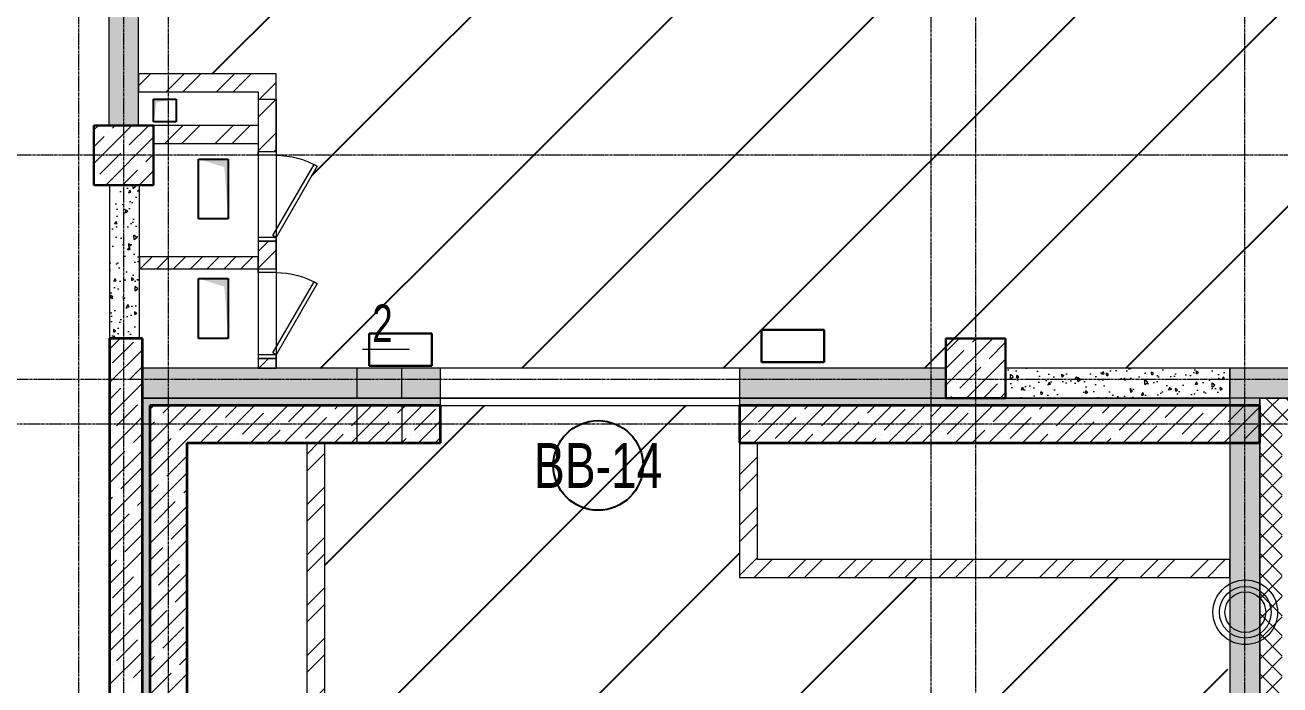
# Model space of a CAD drawing. Header units: millimetres. Extents: x 538266 to 1167394, y 114608 to 637157.
# Drawn here: x 841178 to 849573, y 189069 to 193485 of the extents above; entities that cross this region are included whole.
import ezdxf
from ezdxf.enums import TextEntityAlignment as Align

# ---------------------------------------------------------------- set-up
doc = ezdxf.new("R2010")
doc.units = ezdxf.units.MM
doc.linetypes.add('CENTER2', pattern=[28.575, 19.05, -3.175, 3.175, -3.175])
doc.linetypes.add('HIDDEN2', pattern=[4.7625, 3.175, -1.5875])
doc.layers.get('Defpoints').update_dxf_attribs({"color": 140})
for name, color, linetype, lineweight in [('АР_Витраж марка', 140, 'Continuous', 9), ('АР_Колонны', 70, 'Continuous', 30), ('АР_Отв. марка', 4, 'Continuous', 9), ('АР_Стены ЖБ', 7, 'Continuous', 35), ('АР_Стены кирпич', 32, 'Continuous', 20), ('АР_Стены ПЕНОблок', 52, 'Continuous', 20), ('АР_Стены_дефшов', 4, 'Continuous', 0), ('АР_Утеплитель', 31, 'Continuous', 0), ('АР_Штриховка', 8, 'Continuous', 0), ('Двери кабины', 252, 'Continuous', 0), ('СС_Отверстия', 72, 'Continuous', 9)]:
    doc.layers.add(name, color=color, linetype=linetype, lineweight=lineweight)
doc.layers.add('АР_Делит', color=120, linetype='Continuous', lineweight=0, plot=False)
doc.layers.add('РД_Проем', color=230, linetype='Continuous', lineweight=0, plot=False)
doc.layers.add('МАГНИТЫ', color=7, linetype='Continuous', lineweight=30, true_color=0xd100d1)
doc.layers.add('РД_Оси_100', color=7, linetype='Continuous', lineweight=0, true_color=0x525252)
doc.layers.add('РД_Витраж_вн', color=7, linetype='Continuous', true_color=0x148aff)
doc.layers.add('РД_проем_инж перемыч_подсчет', color=50, linetype='Continuous', plot=False)
doc.layers.add('ФВ-5', color=7, linetype='Continuous')
doc.styles.add('Arial0', font='arial.ttf')
doc.styles.add('Arial_09', font='ARIALN.TTF', dxfattribs={"width": 0.9})
doc.styles.add('style1', font='ARIALN.TTF')
pattern_1 = [(45, (602274.53, 0), (-168.3798, 168.3798), []), (45, (602386.78, 0), (-168.3798, 168.3798), [])]

# ---------------------------------------------------------------- blocks, each defined once
blk = doc.blocks.new('MOK-МаркаПроема инж.')
blk.add_line((-1.328, -1.754), (1.802, -1.754))
at = {"color": 0, "style": 'Arial0', "width": 0.7}
blk.add_attdef('АР-ПРОЕМ:Коробка', text='', height=2.5, dxfattribs=at).set_placement((0, 0), align=Align.MIDDLE)
blk = doc.blocks.new('МаркаВитража1')
at = {"layer": 'Defpoints'}
blk.add_circle((0, 0), 3, dxfattribs=at)
at = {"color": 0, "linetype": 'ByBlock', "lineweight": -2, "style": 'Arial_09', "width": 0.9}
blk.add_attdef('АР-ОКНО:НАИМЕНОВАНИЕ', text='', height=3, dxfattribs=at).set_placement((0, 0), align=Align.MIDDLE)
blk = doc.blocks.new('2_этаж')
at = {"layer": 'АР_Штриховка', "linetype": 'Continuous', "lineweight": 0, "true_color": 0x000000}
h = blk.add_hatch(dxfattribs=at)
h.set_pattern_fill('AR-CONC', color=18, angle=-315, style=0)
h.set_pattern_definition([(95, (602274.53, 0), (140.09465, 117.55338), [19.05, -209.55]), (40, (602274.53, 0), (-160.01845, 110.17673), [15.24, -167.64058]), (145.451445, (602286.2, 9.8), (-19.9238, 227.7301), [16.19001, -178.09024]), (91.1842, (602238.6, 35.92), (221.41024, 161.95341), [28.575, -314.325]), (141.63556, (602257.06, 49.42), (-7.08662, 342.82676), [24.28502, -267.1356]), (36.18415, (602238.6, 35.92), (-7.0866, 342.82676), [22.85997, -251.45973]), (66, (602265.55, 44.9), (179.51998, 34.89515), [19.05, -209.55]), (11, (602265.55, 44.9), (-86.53993, 173.9412), [15.24, -167.64]), (116.451445, (602280.51, 47.81), (92.98005, 208.83634), [16.19001, -178.08994]), (82.5, (602274.53, 0), (-57.60547, 61.973414), [0, -165.608, 0, -170.18, 0, -168.275]), (52.5, (602274.53, 0), (-23.589727, 118.087), [0, -97.028, 0, -161.798, 0, -64.135]), (12.5, (602234.48, -40.05), (99.927863, 91.826196), [0, -63.5, 0, -198.12, 0, -262.89]), (2.5, (602216.52, -58.01), (86.763904, 122.72239), [0, -82.55, 0, -131.572, 0, -186.69])])
h.paths.add_polyline_path([(685573.6, 198413.2), (685373.6, 198413.2), (685373.6, 197213.2), (685573.6, 197213.2)], flags=0)
h.paths.add_polyline_path([(685573.6, 195613.2), (685373.6, 195613.2), (685373.6, 192812.2), (685573.6, 192812.2)], flags=0)
h = blk.add_hatch(dxfattribs=at)
h.set_pattern_fill('ANSI32', color=18, scale=25, style=0)
h.set_pattern_definition(pattern_1)
h.paths.add_polyline_path([(685573.6, 193158.2), (685573.6, 193038.2), (686373.6, 193038.2), (686493.6, 193158.2)], flags=0)
h = blk.add_hatch(dxfattribs=at)
h.set_pattern_fill('ANSI32', color=18, scale=25, angle=-360, style=0)
h.set_pattern_definition([(45, (602274.53, -3e-11), (-168.3798, 168.3798), []), (45, (602386.78, -3e-11), (-168.3798, 168.3798), [])])
h.paths.add_polyline_path([(686493.6, 193158.2), (686373.6, 193038.2), (686373.6, 192813.2), (686403.6, 192733.2), (686493.6, 192693.2)], flags=0)
h.paths.add_polyline_path([(686493.6, 192693.2), (686403.6, 192733.2), (686373.6, 192693.2), (686373.6, 192638.3), (686493.6, 192638.3)], flags=0)
h.paths.add_polyline_path([(686493.6, 192038.3), (686373.6, 192038.3), (686373.6, 191853.3), (686493.6, 191853.3)], flags=0)
h.paths.add_polyline_path([(686493.6, 191253.3), (686373.6, 191253.3), (686373.6, 191188.3), (686493.6, 191188.3)], flags=0)
h = blk.add_hatch(dxfattribs=at)
h.set_pattern_fill('ANSI32', color=18, scale=25, style=0)
h.set_pattern_definition(pattern_1)
h.paths.add_polyline_path([(685673.6, 192813.2), (685673.6, 192693.2), (686373.6, 192693.2), (686403.6, 192733.2), (686373.6, 192813.2)], flags=0)
h = blk.add_hatch(dxfattribs=at)
h.set_pattern_fill('AR-CONC', color=18, angle=-315, style=0)
h.set_pattern_definition([(95, (602274.53, -6e-11), (140.09465, 117.55338), [19.05, -209.55]), (40, (602274.53, -6e-11), (-160.01845, 110.17673), [15.24, -167.64058]), (145.45144, (602286.2, 9.8), (-19.9238, 227.7301), [16.19001, -178.09024]), (91.1842, (602238.6, 35.92), (221.41024, 161.95341), [28.575, -314.325]), (141.63556, (602257.06, 49.42), (-7.08662, 342.82676), [24.28502, -267.1356]), (36.18415, (602238.6, 35.92), (-7.0866, 342.82676), [22.85997, -251.45973]), (66, (602265.55, 44.9), (179.51998, 34.89515), [19.05, -209.55]), (11, (602265.55, 44.9), (-86.53993, 173.9412), [15.24, -167.64]), (116.451445, (602280.51, 47.81), (92.98005, 208.83634), [16.19001, -178.08994]), (82.5, (602274.53, -6e-11), (-57.60547, 61.973414), [0, -165.608, 0, -170.18, 0, -168.275]), (52.5, (602274.53, -6e-11), (-23.589727, 118.087), [0, -97.028, 0, -161.798, 0, -64.135]), (12.5, (602234.48, -40.05), (99.927863, 91.826196), [0, -63.5, 0, -198.12, 0, -262.89]), (2.5, (602216.52, -58.01), (86.763904, 122.72239), [0, -82.55, 0, -131.572, 0, -186.69])])
h.paths.add_polyline_path([(685578.6, 192414.2), (685378.6, 192414.2), (685378.6, 191388.3), (685578.6, 191388.3)], flags=0)
at = {"layer": 'АР_Штриховка', "linetype": 'Continuous', "lineweight": 0, "ltscale": 0.5, "true_color": 0x000000}
h = blk.add_hatch(dxfattribs=at)
h.set_pattern_fill('ANSI31', color=18, scale=25, style=0)
h.set_pattern_definition([(45, (602274.53, 0), (-56.1266, 56.1266), [])])
h.paths.add_polyline_path([(686373.6, 191853.3), (686373.6, 191933.3), (685578.6, 191933.3), (685578.6, 191853.3)], flags=0)
at = {"layer": 'АР_Штриховка', "linetype": 'Continuous', "lineweight": 0, "true_color": 0x000000}
h = blk.add_hatch(dxfattribs=at)
h.set_pattern_fill('AR-CONC', color=18, angle=45, style=0)
h.set_pattern_definition([(95, (602274.53, -6e-11), (140.09465, 117.55338), [19.05, -209.55]), (40, (602274.53, -6e-11), (-160.01845, 110.17673), [15.24, -167.64058]), (145.45144, (602286.2, 9.8), (-19.9238, 227.7301), [16.19001, -178.09024]), (91.1842, (602238.6, 35.92), (221.41024, 161.95341), [28.575, -314.325]), (141.63556, (602257.06, 49.42), (-7.08662, 342.82676), [24.28502, -267.1356]), (36.18415, (602238.6, 35.92), (-7.0866, 342.82676), [22.85997, -251.45973]), (66, (602265.55, 44.9), (179.51998, 34.89515), [19.05, -209.55]), (11, (602265.55, 44.9), (-86.53993, 173.9412), [15.24, -167.64]), (116.451445, (602280.51, 47.81), (92.98005, 208.83634), [16.19001, -178.08994]), (82.5, (602274.53, -6e-11), (-57.60547, 61.973414), [0, -165.608, 0, -170.18, 0, -168.275]), (52.5, (602274.53, -6e-11), (-23.589727, 118.087), [0, -97.028, 0, -161.798, 0, -64.135]), (12.5, (602234.48, -40.05), (99.927863, 91.826196), [0, -63.5, 0, -198.12, 0, -262.89]), (2.5, (602216.52, -58.01), (86.763904, 122.72239), [0, -82.55, 0, -131.572, 0, -186.69])])
h.paths.add_polyline_path([(690973.6, 190988.3), (690973.6, 191188.3), (689593.6, 191188.3), (689593.6, 190988.3)], flags=0)
h.paths.add_polyline_path([(687593.6, 190988.3), (687593.6, 191188.3), (685598.6, 191188.3), (685598.6, 190988.3)], flags=0)
h = blk.add_hatch(dxfattribs=at)
h.set_pattern_fill('AR-CONC', color=18, angle=45, style=0)
h.set_pattern_definition([(95, (602274.53, -6e-11), (140.09465, 117.55338), [19.05, -209.55]), (40, (602274.53, -6e-11), (-160.01845, 110.17673), [15.24, -167.64058]), (145.45144, (602286.2, 9.8), (-19.9238, 227.7301), [16.19001, -178.09024]), (91.1842, (602238.6, 35.92), (221.41024, 161.95341), [28.575, -314.325]), (141.63556, (602257.06, 49.42), (-7.08662, 342.82676), [24.28502, -267.1356]), (36.18415, (602238.6, 35.92), (-7.0866, 342.82676), [22.85997, -251.45973]), (66, (602265.55, 44.9), (179.51998, 34.89515), [19.05, -209.55]), (11, (602265.55, 44.9), (-86.53993, 173.9412), [15.24, -167.64]), (116.451445, (602280.51, 47.81), (92.98005, 208.83634), [16.19001, -178.08994]), (82.5, (602274.53, -6e-11), (-57.60547, 61.973414), [0, -165.608, 0, -170.18, 0, -168.275]), (52.5, (602274.53, -6e-11), (-23.589727, 118.087), [0, -97.028, 0, -161.798, 0, -64.135]), (12.5, (602234.48, -40.05), (99.927863, 91.826196), [0, -63.5, 0, -198.12, 0, -262.89]), (2.5, (602216.52, -58.01), (86.763904, 122.72239), [0, -82.55, 0, -131.572, 0, -186.69])])
h.paths.add_polyline_path([(692873.6, 190988.3), (692873.6, 191188.3), (691373.6, 191188.3), (691373.6, 190988.3)], flags=0)
h = blk.add_hatch(dxfattribs=at)
h.set_pattern_fill('AR-CONC', color=18, style=0)
h.set_pattern_definition([(50, (602274.53, 0), (182.18467, -15.93909), [19.05, -209.55]), (355, (602274.53, 0), (-35.24342, 191.05685), [15.24, -167.64058]), (100.451445, (602289.71, -1.33), (146.94125, 175.11775), [16.19001, -178.09024]), (46.1842, (602274.53, 50.8), (271.07904, -42.04233), [28.575, -314.325]), (96.63556, (602297.12, 47.3), (237.40413, 247.42612), [24.28502, -267.1356]), (351.18415, (602274.53, 50.8), (237.40413, 247.42612), [22.85997, -251.45973]), (21, (602299.93, 38.1), (151.61439, -102.2652), [19.05, -209.55]), (326, (602299.93, 38.1), (61.80203, 184.18797), [15.24, -167.64]), (71.451445, (602312.56, 29.58), (213.41642, 81.92277), [16.19001, -178.08994]), (37.5, (602274.53, 0), (3.088603, 84.555039), [0, -165.608, 0, -170.18, 0, -168.275]), (7.5, (602274.53, 0), (66.819663, 100.180575), [0, -97.028, 0, -161.798, 0, -64.135]), (327.5, (602217.89, 0), (135.590595, -5.728744), [0, -63.5, 0, -198.12, 0, -262.89]), (317.5, (602192.49, 0), (148.12918, 25.42649), [0, -82.55, 0, -131.572, 0, -186.69])])
h.paths.add_polyline_path([(718373.6, 190988.3), (718573.6, 191188.3), (692873.6, 191188.3), (693073.6, 190988.3)], flags=0)
h = blk.add_hatch(dxfattribs=at)
h.set_pattern_fill('AR-CONC', color=18, angle=-360, style=0)
h.set_pattern_definition([(50, (602274.53, 6e-11), (182.18467, -15.93909), [19.05, -209.55]), (355, (602274.53, 6e-11), (-35.24342, 191.05685), [15.24, -167.64058]), (100.45144, (602289.71, -1.33), (146.94125, 175.11775), [16.19001, -178.09024]), (46.1842, (602274.53, 50.8), (271.07904, -42.04233), [28.575, -314.325]), (96.63556, (602297.12, 47.3), (237.40413, 247.42612), [24.28502, -267.1356]), (351.18415, (602274.53, 50.8), (237.40413, 247.42612), [22.85997, -251.45973]), (21, (602299.93, 38.1), (151.61439, -102.2652), [19.05, -209.55]), (326, (602299.93, 38.1), (61.80203, 184.18797), [15.24, -167.64]), (71.451445, (602312.56, 29.58), (213.41642, 81.92277), [16.19001, -178.08994]), (37.5, (602274.53, 6e-11), (3.088603, 84.555039), [0, -165.608, 0, -170.18, 0, -168.275]), (7.5, (602274.53, 6e-11), (66.819663, 100.180575), [0, -97.028, 0, -161.798, 0, -64.135]), (327.5, (602217.89, 6e-11), (135.590595, -5.728744), [0, -63.5, 0, -198.12, 0, -262.89]), (317.5, (602192.49, 6e-11), (148.12918, 25.42649), [0, -82.55, 0, -131.572, 0, -186.69])])
h.paths.add_polyline_path([(693073.6, 190988.3), (692873.6, 191188.3), (692873.6, 156113.2), (693073.6, 156113.2)], flags=0)
h = blk.add_hatch(dxfattribs=at)
h.set_pattern_fill('HONEY', color=18, scale=10, style=0)
h.set_pattern_definition([(2e-15, (602274.53, -6e-11), (47.625, 27.4963065), [31.75, -63.5]), (120, (602274.53, -6e-11), (-47.625, 27.4963066), [31.75, -63.5]), (60, (602274.53, -6e-11), (1e-07, 54.992613), [-63.5, 31.75])])
h.paths.add_polyline_path([(685598.6, 186488.2), (685648.6, 186438.2), (685648.6, 190938.2), (685598.6, 190988.2)], flags=0)
h = blk.add_hatch(dxfattribs=at)
h.set_pattern_fill('HONEY', color=18, scale=10, angle=-360, style=0)
h.set_pattern_definition([(5e-12, (602274.53, -4e-09), (47.625, 27.4963065), [31.75, -63.5]), (120, (602274.53, -4e-09), (-47.625, 27.4963066), [31.75, -63.5]), (60, (602274.53, -4e-09), (1e-07, 54.992613), [-63.5, 31.75])])
h.paths.add_polyline_path([(685598.6, 190988.2), (685648.6, 190938.2), (687593.6, 190938.2), (687593.6, 190988.2)], flags=0)
h.paths.add_polyline_path([(689593.6, 190988.2), (689593.6, 190938.2), (693073.6, 190938.2), (693073.6, 190988.2)], flags=0)
h = blk.add_hatch(dxfattribs=at)
h.set_pattern_fill('ANSI37', color=18, scale=30, style=0)
h.set_pattern_definition([(45, (602274.53, 0), (-67.35192, 67.35192), []), (135, (602274.53, 0), (-67.35192, -67.35192), [])])
h.paths.add_polyline_path([(718223.6, 190838.3), (718373.6, 190988.3), (693073.6, 190988.3), (693223.6, 190838.3)], flags=0)
h = blk.add_hatch(dxfattribs=at)
h.set_pattern_fill('ANSI37', color=18, scale=30, angle=-360, style=0)
h.set_pattern_definition([(45, (602274.53, 6e-11), (-67.35192, 67.35192), []), (135, (602274.53, 6e-11), (-67.35192, -67.35192), [])])
h.paths.add_polyline_path([(693223.6, 190838.3), (693073.6, 190988.3), (693073.6, 156113.2), (693223.6, 156113.2)], flags=0)
h = blk.add_hatch(dxfattribs=at)
h.set_pattern_fill('ANSI32', color=18, scale=25, angle=-360, style=0)
h.set_pattern_definition([(45, (602274.53, 3e-11), (-168.3798, 168.3798), []), (45, (602386.78, 3e-11), (-168.3798, 168.3798), [])])
h.paths.add_polyline_path([(686818.6, 190688.2), (686698.6, 190688.2), (686698.6, 187979), (686728.6, 187899), (686818.6, 187859)], flags=0)
h.paths.add_polyline_path([(686818.6, 187859), (686728.6, 187899), (686698.6, 187859), (686698.6, 187858.2), (686818.6, 187858.2)], flags=0)
h.paths.add_polyline_path([(686818.6, 186538.2), (686698.6, 186538.2), (686698.6, 186308.2), (686818.6, 186188.2)], flags=0)
h = blk.add_hatch(dxfattribs=at)
h.set_pattern_fill('ANSI32', color=18, scale=25, style=0)
h.set_pattern_definition(pattern_1)
h.paths.add_polyline_path([(689593.6, 189788.2), (689713.6, 189908.2), (689713.6, 190688.2), (689593.6, 190688.2)], flags=0)
h = blk.add_hatch(dxfattribs=at)
h.set_pattern_fill('ANSI32', color=18, scale=25, angle=360, style=0)
h.set_pattern_definition([(45, (602274.53, 0), (-168.3798, 168.3798), []), (45, (602386.78, 0), (-168.3798, 168.3798), [])])
h.paths.add_polyline_path([(692873.6, 189788.2), (692873.6, 189908.2), (689713.6, 189908.2), (689593.6, 189788.2)], flags=0)
at = {"layer": 'СС_Отверстия', "linetype": 'Continuous', "lineweight": 5, "true_color": 0x000000}
for points in [[(687335.4, 190988.3), (687335.4, 191188.3), (687185.4, 191088.3)], [(687035.4, 190988.3), (687335.4, 190988.3), (687185.4, 191088.3)]]:
    blk.add_hatch(color=18, dxfattribs=at).paths.add_polyline_path(points, flags=0)
at = {"color": 18, "linetype": 'Continuous', "true_color": 0x000000}
for p, q in [((685673.6, 192838.2), (685673.6, 192988.2)), ((685673.6, 192988.2), (685823.6, 192988.2)), ((685673.6, 192838.2), (685673.6, 192988.2)), ((685673.6, 192988.2), (685823.6, 192988.2)), ((685823.6, 192988.2), (685823.6, 192838.2)), ((685823.6, 192988.2), (685823.6, 192838.2)), ((685823.6, 192838.2), (685673.6, 192838.2)), ((685823.6, 192838.2), (685673.6, 192838.2)), ((685973.6, 192588.3), (686173.6, 192588.3)), ((685973.6, 192188.3), (685973.6, 192588.3)), ((685973.6, 192588.3), (686173.6, 192588.3)), ((685973.6, 192188.3), (685973.6, 192588.3)), ((686173.6, 192588.3), (686173.6, 192188.3)), ((686173.6, 192588.3), (686173.6, 192188.3)), ((686173.6, 192188.3), (685973.6, 192188.3)), ((686173.6, 192188.3), (685973.6, 192188.3)), ((685973.6, 191788.3), (686173.6, 191788.3)), ((685973.6, 191388.3), (685973.6, 191788.3)), ((685973.6, 191788.3), (686173.6, 191788.3)), ((685973.6, 191388.3), (685973.6, 191788.3)), ((686173.6, 191788.3), (686173.6, 191388.3)), ((686173.6, 191788.3), (686173.6, 191388.3)), ((686173.6, 191388.3), (685973.6, 191388.3)), ((686173.6, 191388.3), (685973.6, 191388.3))]:
    blk.add_line(p, q, dxfattribs=at)
for points in [[(685673.6, 192838.2), (685673.6, 192988.2), (685693.8, 192967.8), (685823.6, 192988.2)], [(685673.6, 192838.2), (685673.6, 192988.2), (685693.8, 192967.8), (685823.6, 192988.2)], [(685973.6, 192588.3), (686173.6, 192588.3), (686146.3, 192534.4), (686173.6, 192188.3)], [(685973.6, 192588.3), (686173.6, 192588.3), (686146.3, 192534.4), (686173.6, 192188.3)], [(685973.6, 191788.3), (686173.6, 191788.3), (686146.3, 191734.4), (686173.6, 191388.3)], [(685973.6, 191788.3), (686173.6, 191788.3), (686146.3, 191734.4), (686173.6, 191388.3)]]:
    blk.add_solid(points, dxfattribs=at)
at = {"layer": 'АР_Делит', "color": 18, "true_color": 0x000000}
for radius in [216.3, 173, 136.2]:
    blk.add_circle((692977, 189555.2), radius, dxfattribs=at)
at = {"layer": 'АР_Колонны', "color": 18, "linetype": 'HIDDEN2', "lineweight": 25, "true_color": 0x000000}
for p, q in [((685273.6, 192813.2), (685673.6, 192813.2)), ((685273.6, 192413.2), (685273.6, 192813.2)), ((685673.6, 192813.2), (685673.6, 192413.2)), ((685673.6, 192413.2), (685273.6, 192413.2)), ((690973.6, 191388.3), (691373.6, 191388.3)), ((690973.6, 190988.3), (690973.6, 191388.3)), ((691373.6, 191388.3), (691373.6, 190988.3)), ((691373.6, 190988.3), (690973.6, 190988.3))]:
    blk.add_line(p, q, dxfattribs=at)
at = {"layer": 'АР_Колонны', "color": 18, "linetype": 'Continuous', "lineweight": 15, "true_color": 0x000000}
for p, q in [((685673.6, 192813.2), (685273.6, 192813.2)), ((685273.6, 192813.2), (685273.6, 192413.2)), ((685673.6, 192813.2), (685273.6, 192813.2)), ((685273.6, 192813.2), (685273.6, 192413.2)), ((685673.6, 192413.2), (685673.6, 192813.2)), ((685673.6, 192413.2), (685673.6, 192813.2)), ((685273.6, 192413.2), (685673.6, 192413.2)), ((685273.6, 192413.2), (685673.6, 192413.2)), ((691373.6, 191388.3), (690973.6, 191388.3)), ((690973.6, 191388.3), (690973.6, 190988.3)), ((691373.6, 191388.3), (690973.6, 191388.3)), ((690973.6, 191388.3), (690973.6, 190988.3)), ((691373.6, 190988.3), (691373.6, 191388.3)), ((691373.6, 190988.3), (691373.6, 191388.3)), ((690973.6, 190988.3), (691373.6, 190988.3)), ((690973.6, 190988.3), (691373.6, 190988.3))]:
    blk.add_line(p, q, dxfattribs=at)
at = {"layer": 'АР_Стены ЖБ', "color": 18, "linetype": 'Continuous', "lineweight": 30, "true_color": 0x000000}
for p, q in [((685673.6, 192813.2), (685273.6, 192813.2)), ((685273.6, 192813.2), (685273.6, 192413.2)), ((685673.6, 192413.2), (685673.6, 192813.2)), ((685273.6, 192413.2), (685673.6, 192413.2)), ((691373.6, 191388.3), (690973.6, 191388.3)), ((690973.6, 191388.3), (690973.6, 190988.3)), ((691373.6, 190988.3), (691373.6, 191388.3)), ((690973.6, 190988.3), (691373.6, 190988.3))]:
    blk.add_line(p, q, dxfattribs=at)
at = {"layer": 'АР_Стены ЖБ', "color": 18, "linetype": 'Continuous', "lineweight": 35, "true_color": 0x000000}
for p, q in [((685598.6, 191388.3), (685378.6, 191388.3)), ((685378.6, 191388.3), (685378.6, 186708.2)), ((685598.6, 186488.2), (685598.6, 191388.3)), ((687593.6, 190938.2), (685648.6, 190938.2)), ((685648.6, 190938.2), (685648.6, 186438.2)), ((687593.6, 190688.2), (687593.6, 190938.2)), ((693073.6, 190938.2), (689593.6, 190938.2)), ((689593.6, 190938.2), (689593.6, 190688.2)), ((693073.6, 190688.2), (693073.6, 190938.2)), ((685898.6, 190688.2), (687593.6, 190688.2)), ((685898.6, 186188.2), (685898.6, 190688.2)), ((689593.6, 190688.2), (693073.6, 190688.2))]:
    blk.add_line(p, q, dxfattribs=at)
at = {"layer": 'АР_Стены ЖБ', "color": 18, "linetype": 'Continuous', "lineweight": 15, "true_color": 0x000000}
for p, q in [((687035.4, 190688.2), (687035.4, 190938.2)), ((687335.4, 190938.2), (687335.4, 190688.2))]:
    blk.add_line(p, q, dxfattribs=at)
at = {"layer": 'АР_Стены кирпич', "color": 18, "linetype": 'Continuous', "lineweight": 20, "true_color": 0x000000}
for p, q in [((685573.6, 193158.2), (685573.6, 193038.2)), ((686493.6, 193158.2), (685573.6, 193158.2)), ((686493.6, 192693.2), (686493.6, 193158.2)), ((685573.6, 193038.2), (686373.6, 193038.2)), ((686373.6, 193038.2), (686373.6, 192813.2)), ((685673.6, 192813.2), (685673.6, 192693.2)), ((686373.6, 192813.2), (685673.6, 192813.2)), ((685673.6, 192693.2), (686373.6, 192693.2)), ((686373.6, 192693.2), (686373.6, 192638.3)), ((686493.6, 192638.3), (686493.6, 192693.2)), ((686373.6, 192638.3), (686493.6, 192638.3)), ((686493.6, 192038.3), (686373.6, 192038.3)), ((686373.6, 192038.3), (686373.6, 191853.3)), ((686493.6, 191853.3), (686493.6, 192038.3)), ((686373.6, 191853.3), (686493.6, 191853.3)), ((686493.6, 191253.3), (686373.6, 191253.3)), ((686373.6, 191253.3), (686373.6, 191188.3)), ((686493.6, 191188.3), (686493.6, 191253.3)), ((686373.6, 191188.3), (686493.6, 191188.3)), ((686818.6, 190688.2), (686698.6, 190688.2)), ((686698.6, 190688.2), (686698.6, 187979)), ((686818.6, 187859), (686818.6, 190688.2)), ((689713.6, 190688.2), (689593.6, 190688.2)), ((689593.6, 190688.2), (689593.6, 189788.2)), ((689713.6, 189908.2), (689713.6, 190688.2)), ((692873.6, 189908.2), (689713.6, 189908.2)), ((692873.6, 189788.2), (692873.6, 189908.2)), ((689593.6, 189788.2), (692873.6, 189788.2))]:
    blk.add_line(p, q, dxfattribs=at)
at = {"layer": 'АР_Стены кирпич', "color": 18, "linetype": 'Continuous', "lineweight": 0, "true_color": 0x000000}
blk.add_line((686373.6, 192988.3), (686493.6, 192988.3), dxfattribs=at)
at = {"layer": 'АР_Стены ПЕНОблок', "color": 18, "linetype": 'Continuous', "lineweight": 20, "true_color": 0x000000}
for p, q in [((685373.6, 195613.2), (685373.6, 192812.2)), ((685573.6, 192812.2), (685573.6, 195613.2)), ((685373.6, 192812.2), (685573.6, 192812.2)), ((685578.6, 192414.2), (685378.6, 192414.2)), ((685378.6, 192414.2), (685378.6, 191388.3)), ((685578.6, 191388.3), (685578.6, 192414.2)), ((686373.6, 191933.3), (685578.6, 191933.3)), ((685578.6, 191933.3), (685578.6, 191853.3)), ((686373.6, 191853.3), (686373.6, 191933.3)), ((685578.6, 191853.3), (686373.6, 191853.3)), ((685378.6, 191388.3), (685578.6, 191388.3)), ((687593.6, 191188.3), (685598.6, 191188.3)), ((685598.6, 191188.3), (685598.6, 190988.3)), ((687593.6, 190988.3), (687593.6, 191188.3)), ((690973.6, 191188.3), (689593.6, 191188.3)), ((689593.6, 191188.3), (689593.6, 190988.3)), ((690973.6, 190988.3), (690973.6, 191188.3)), ((692873.6, 191188.3), (691373.6, 191188.3)), ((691373.6, 191188.3), (691373.6, 190988.3)), ((718573.6, 191188.3), (692873.6, 191188.3)), ((692873.6, 191188.3), (692873.6, 156113.2)), ((692873.6, 190988.3), (692873.6, 191188.3)), ((685598.6, 190988.3), (687593.6, 190988.3)), ((689593.6, 190988.3), (690973.6, 190988.3)), ((691373.6, 190988.3), (692873.6, 190988.3)), ((693073.6, 190988.3), (718373.6, 190988.3)), ((693073.6, 156113.2), (693073.6, 190988.3))]:
    blk.add_line(p, q, dxfattribs=at)
at = {"layer": 'АР_Стены_дефшов', "color": 18, "linetype": 'Continuous', "lineweight": 0, "true_color": 0x000000}
for p, q in [((685598.6, 190988.2), (685598.6, 186488.2)), ((687593.6, 190988.2), (685598.6, 190988.2)), ((687593.6, 190938.2), (687593.6, 190988.2)), ((689593.6, 190988.2), (689593.6, 190938.2)), ((693073.6, 190988.2), (689593.6, 190988.2)), ((693073.6, 190938.2), (693073.6, 190988.2)), ((685648.6, 186438.2), (685648.6, 190938.2)), ((685648.6, 190938.2), (687593.6, 190938.2)), ((689593.6, 190938.2), (693073.6, 190938.2))]:
    blk.add_line(p, q, dxfattribs=at)
at = {"layer": 'АР_Стены_дефшов', "color": 18, "linetype": 'Continuous', "lineweight": 15, "true_color": 0x000000}
for p, q in [((687593.6, 190988.2), (689593.6, 190988.2)), ((687593.6, 190938.2), (689593.6, 190938.2))]:
    blk.add_line(p, q, dxfattribs=at)
at = {"layer": 'АР_Утеплитель', "color": 18, "linetype": 'Continuous', "lineweight": 0, "true_color": 0x000000}
for p, q in [((718373.6, 190988.3), (693073.6, 190988.3)), ((693073.6, 190988.3), (693073.6, 156113.2))]:
    blk.add_line(p, q, dxfattribs=at)
at = {"layer": 'АР_Штриховка', "color": 18, "linetype": 'Continuous', "lineweight": 5, "true_color": 0x000000}
for p, q in [((685273.6, 192782.7), (685304.1, 192813.2)), ((685273.6, 192558.2), (685528.7, 192813.2)), ((685273.6, 192670.4), (685341.9, 192738.7)), ((685370, 192766.8), (685370, 192766.8)), ((685398, 192794.9), (685416.4, 192813.2)), ((685510.3, 192682.6), (685640.9, 192813.2)), ((685353.2, 192413.2), (685673.6, 192733.7)), ((685482.2, 192654.6), (685482.2, 192654.6)), ((685313.8, 192486.2), (685454.2, 192626.5)), ((685622.5, 192570.4), (685673.6, 192621.4)), ((685465.4, 192413.2), (685566.4, 192514.2)), ((685577.7, 192413.2), (685673.6, 192509.2)), ((685594.5, 192542.3), (685594.5, 192542.3)), ((685285.8, 192458.1), (685285.8, 192458.1)), ((685378.6, 191316.2), (685450.7, 191388.3)), ((685378.6, 191091.7), (685598.6, 191311.7)), ((685398, 191223.3), (685538.3, 191363.6)), ((690973.6, 191298.5), (691063.4, 191388.3)), ((690973.6, 191074), (691287.9, 191388.3)), ((691122.9, 191335.6), (691122.9, 191335.6)), ((691151, 191363.6), (691175.6, 191388.3)), ((691263.3, 191251.4), (691373.6, 191361.7)), ((690973.6, 191186.2), (691094.9, 191307.5)), ((691112.4, 190988.3), (691373.6, 191249.5)), ((685510.3, 191111.1), (685598.6, 191199.4)), ((691066.8, 191054.9), (691207.1, 191195.3)), ((691235.2, 191223.3), (691235.2, 191223.3)), ((685378.6, 190867.2), (685598.6, 191087.2)), ((685482.2, 191083), (685482.2, 191083)), ((691224.6, 190988.3), (691319.4, 191083)), ((691347.4, 191111.1), (691347.4, 191111.1)), ((685378.6, 190979.4), (685454.2, 191054.9)), ((691000.1, 190988.3), (691010.7, 190998.8)), ((691038.7, 191026.9), (691038.7, 191026.9)), ((691336.9, 190988.3), (691373.6, 191024.9)), ((685426.1, 190802.4), (685566.4, 190942.7)), ((685594.5, 190970.8), (685594.5, 190970.8)), ((685648.6, 190912.6), (685661.4, 190925.4)), ((685661.4, 190925.4), (685674.2, 190938.2)), ((685734.8, 190886.6), (685786.5, 190938.2)), ((685773.6, 190813.2), (685898.7, 190938.2)), ((685847, 190774.3), (685987.4, 190914.6)), ((685885.9, 190700.9), (686123.2, 190938.2)), ((686097.7, 190688.2), (686347.7, 190938.2)), ((686155.7, 190858.5), (686235.5, 190938.2)), ((686322.2, 190688.2), (686572.2, 190938.2)), ((686436.4, 190914.6), (686436.4, 190914.6)), ((686546.7, 190688.2), (686796.7, 190938.2)), ((686576.7, 190830.4), (686684.5, 190938.2)), ((686771.3, 190688.2), (687021.3, 190938.2)), ((686885.4, 190914.6), (686909, 190938.2)), ((686995.8, 190688.2), (687245.8, 190938.2)), ((686997.6, 190802.4), (687133.5, 190938.2)), ((687220.3, 190688.2), (687470.3, 190938.2)), ((687306.3, 190886.6), (687358, 190938.2)), ((687418.6, 190774.3), (687558.9, 190914.6)), ((689593.6, 190816.5), (689715.3, 190938.2)), ((689689.8, 190688.2), (689939.8, 190938.2)), ((689719.8, 190830.4), (689827.6, 190938.2)), ((689914.3, 190688.2), (690164.3, 190938.2)), ((690028.5, 190914.6), (690052.1, 190938.2)), ((690138.8, 190688.2), (690388.8, 190938.2)), ((690140.7, 190802.4), (690276.6, 190938.2)), ((690363.4, 190688.2), (690613.4, 190938.2)), ((690449.4, 190886.6), (690501.1, 190938.2)), ((690561.7, 190774.3), (690702, 190914.6)), ((690587.9, 190688.2), (690837.9, 190938.2)), ((690812.4, 190688.2), (691062.4, 190938.2)), ((690870.4, 190858.5), (690950.1, 190938.2)), ((691036.9, 190688.2), (691286.9, 190938.2)), ((691151, 190914.6), (691151, 190914.6)), ((691261.4, 190688.2), (691511.4, 190938.2)), ((691291.3, 190830.4), (691399.1, 190938.2)), ((691485.9, 190688.2), (691735.9, 190938.2)), ((691600, 190914.6), (691623.6, 190938.2)), ((691710.4, 190688.2), (691960.4, 190938.2)), ((691712.3, 190802.4), (691848.1, 190938.2)), ((691934.9, 190688.2), (692184.9, 190938.2)), ((692021, 190886.6), (692072.6, 190938.2)), ((692133.2, 190774.3), (692273.5, 190914.6)), ((692159.4, 190688.2), (692409.4, 190938.2)), ((692383.9, 190688.2), (692633.9, 190938.2)), ((692441.9, 190858.5), (692521.7, 190938.2)), ((692608.4, 190688.2), (692858.4, 190938.2)), ((692722.5, 190914.6), (692722.5, 190914.6)), ((692832.9, 190688.2), (693073.6, 190928.9)), ((692862.9, 190830.4), (692970.7, 190938.2)), ((685378.6, 190642.7), (685598.6, 190862.7)), ((685648.6, 190800.4), (685678.7, 190830.4)), ((685648.6, 190688.1), (685773.6, 190813.2)), ((685706.7, 190858.5), (685706.7, 190858.5)), ((686127.7, 190830.4), (686127.7, 190830.4)), ((686268, 190746.3), (686408.3, 190886.6)), ((686688.9, 190718.2), (686829.3, 190858.5)), ((686857.3, 190886.6), (686857.3, 190886.6)), ((687109.9, 190690.1), (687250.2, 190830.4)), ((687278.3, 190858.5), (687278.3, 190858.5)), ((687444.8, 190688.2), (687593.6, 190837.1)), ((689832, 190718.2), (689972.3, 190858.5)), ((690000.4, 190886.6), (690000.4, 190886.6)), ((690253, 190690.1), (690393.3, 190830.4)), ((690421.4, 190858.5), (690421.4, 190858.5)), ((690842.3, 190830.4), (690842.3, 190830.4)), ((690982.6, 190746.3), (691122.9, 190886.6)), ((691403.6, 190718.2), (691543.9, 190858.5)), ((691572, 190886.6), (691572, 190886.6)), ((691824.5, 190690.1), (691964.8, 190830.4)), ((691992.9, 190858.5), (691992.9, 190858.5)), ((692413.8, 190830.4), (692413.8, 190830.4)), ((692554.2, 190746.3), (692694.5, 190886.6)), ((692975.1, 190718.2), (693073.6, 190816.6)), ((685398, 190774.3), (685398, 190774.3)), ((685538.3, 190690.1), (685598.6, 190750.4)), ((685819, 190746.3), (685819, 190746.3)), ((685985.5, 190688.2), (686099.6, 190802.4)), ((686434.5, 190688.2), (686520.6, 190774.3)), ((686548.6, 190802.4), (686548.6, 190802.4)), ((686883.5, 190688.2), (686941.5, 190746.3)), ((686969.6, 190774.3), (686969.6, 190774.3)), ((687390.5, 190746.3), (687390.5, 190746.3)), ((687557, 190688.2), (687593.6, 190724.8)), ((689593.6, 190704.2), (689663.6, 190774.3)), ((689691.7, 190802.4), (689691.7, 190802.4)), ((690026.6, 190688.2), (690084.6, 190746.3)), ((690112.7, 190774.3), (690112.7, 190774.3)), ((690533.6, 190746.3), (690533.6, 190746.3)), ((690700.1, 190688.2), (690814.2, 190802.4)), ((691149.1, 190688.2), (691235.2, 190774.3)), ((691263.3, 190802.4), (691263.3, 190802.4)), ((691598.1, 190688.2), (691656.1, 190746.3)), ((691684.2, 190774.3), (691684.2, 190774.3)), ((692105.2, 190746.3), (692105.2, 190746.3)), ((692271.7, 190688.2), (692385.8, 190802.4)), ((692720.7, 190688.2), (692806.7, 190774.3)), ((692834.8, 190802.4), (692834.8, 190802.4)), ((685378.6, 190418.1), (685598.6, 190638.1)), ((685510.3, 190662.1), (685510.3, 190662.1)), ((685648.6, 190463.6), (685885.9, 190700.9)), ((685650.6, 190577.9), (685790.9, 190718.2)), ((686210, 190688.2), (686211.9, 190690.1)), ((686239.9, 190718.2), (686239.9, 190718.2)), ((686660.9, 190690.1), (686660.9, 190690.1)), ((687332.5, 190688.2), (687362.5, 190718.2)), ((689804, 190690.1), (689804, 190690.1)), ((690475.6, 190688.2), (690505.5, 190718.2)), ((690924.6, 190688.2), (690926.5, 190690.1)), ((690954.6, 190718.2), (690954.6, 190718.2)), ((691375.5, 190690.1), (691375.5, 190690.1)), ((692047.2, 190688.2), (692077.1, 190718.2)), ((692496.2, 190688.2), (692498, 190690.1)), ((692526.1, 190718.2), (692526.1, 190718.2)), ((692947.1, 190690.1), (692947.1, 190690.1)), ((693057.4, 190688.2), (693073.6, 190704.4)), ((685378.6, 190530.4), (685482.2, 190634)), ((685762.8, 190465.6), (685898.6, 190601.3)), ((685454.2, 190381.4), (685594.5, 190521.7)), ((685648.6, 190239.1), (685898.6, 190489.1)), ((685378.6, 190193.6), (685598.6, 190413.6)), ((685648.6, 190351.3), (685706.7, 190409.5)), ((685734.8, 190437.6), (685734.8, 190437.6)), ((685378.6, 190305.9), (685398, 190325.3)), ((685426.1, 190353.4), (685426.1, 190353.4)), ((685566.4, 190269.2), (685598.6, 190301.4)), ((685847, 190325.3), (685847, 190325.3)), ((685875.1, 190353.4), (685898.6, 190376.8)), ((685538.3, 190241.1), (685538.3, 190241.1)), ((685648.6, 190014.6), (685898.6, 190264.6)), ((685678.7, 190156.9), (685819, 190297.2)), ((685378.6, 190081.4), (685510.3, 190213)), ((685378.6, 189969.1), (685598.6, 190189.1)), ((685790.9, 190044.7), (685898.6, 190152.3)), ((685482.2, 189960.5), (685598.6, 190076.9)), ((685650.6, 190128.9), (685650.6, 190128.9)), ((685378.6, 189744.6), (685598.6, 189964.6)), ((685648.6, 189790.1), (685898.6, 190040.1)), ((685648.6, 189902.3), (685734.8, 189988.5)), ((685762.8, 190016.6), (685762.8, 190016.6)), ((685378.6, 189856.9), (685426.1, 189904.4)), ((685454.2, 189932.4), (685454.2, 189932.4)), ((685875.1, 189904.4), (685875.1, 189904.4)), ((685566.4, 189820.2), (685566.4, 189820.2)), ((685594.5, 189848.2), (685598.6, 189852.4)), ((685648.6, 189565.6), (685898.6, 189815.6)), ((685706.7, 189736), (685847, 189876.3)), ((685378.6, 189520.1), (685598.6, 189740.1)), ((685398, 189651.8), (685538.3, 189792.1)), ((685648.6, 189677.8), (685650.6, 189679.8)), ((685678.7, 189707.9), (685678.7, 189707.9)), ((685819, 189623.7), (685898.6, 189703.3)), ((685510.3, 189539.5), (685598.6, 189627.9)), ((685648.6, 189341.1), (685898.6, 189591.1)), ((685648.6, 189453.3), (685762.8, 189567.6)), ((685790.9, 189595.7), (685790.9, 189595.7)), ((685378.6, 189295.6), (685598.6, 189515.6)), ((685378.6, 189407.9), (685454.2, 189483.4)), ((685482.2, 189511.5), (685482.2, 189511.5)), ((685594.5, 189399.2), (685594.5, 189399.2)), ((685734.8, 189315), (685875.1, 189455.3)), ((685426.1, 189230.8), (685566.4, 189371.2)), ((685648.6, 189116.6), (685898.6, 189366.6)), ((685378.6, 189071.1), (685598.6, 189291.1)), ((685648.6, 189228.8), (685678.7, 189258.9)), ((685706.7, 189287), (685706.7, 189287)), ((685847, 189202.8), (685898.6, 189254.3)), ((685398, 189202.8), (685398, 189202.8)), ((685538.3, 189118.6), (685598.6, 189178.9)), ((685648.6, 188892.1), (685898.6, 189142.1)), ((685650.6, 189006.3), (685790.9, 189146.6)), ((685819, 189174.7), (685819, 189174.7)), ((685510.3, 189090.5), (685510.3, 189090.5))]:
    blk.add_line(p, q, dxfattribs=at)
at = {"layer": 'Двери кабины', "color": 18, "linetype": 'Continuous', "lineweight": 0, "true_color": 0x000000}
for points in [[(686373.6, 192613.3), (686373.6, 192638.3), (686493.6, 192638.3), (686493.6, 192613.3)], [(686493.6, 192063.3), (686471.9, 192075.8), (686746.9, 192552.1), (686768.6, 192539.6)], [(686373.6, 192063.3), (686373.6, 192038.3), (686493.6, 192038.3), (686493.6, 192063.3)], [(686373.6, 191828.3), (686373.6, 191853.3), (686493.6, 191853.3), (686493.6, 191828.3)], [(686493.6, 191278.3), (686471.9, 191290.8), (686746.9, 191767.1), (686768.6, 191754.6)], [(686373.6, 191278.3), (686373.6, 191253.3), (686493.6, 191253.3), (686493.6, 191278.3)]]:
    blk.add_lwpolyline(points, close=True, dxfattribs=at)
at = {"layer": 'Двери кабины', "color": 18, "linetype": 'Continuous', "lineweight": 0, "true_color": 0x000000, "extrusion": (0, 0, -1)}
for centre in [(-686493.6, 192063.3), (-686493.6, 191278.3)]:
    blk.add_arc(centre, 550, 90, 120, dxfattribs=at)
at = {"layer": 'МАГНИТЫ', "color": 18, "true_color": 0x000000}
for p, q in [((687535.3, 191419.9), (687115.7, 191419.9)), ((687115.7, 191419.9), (687115.7, 191203.3)), ((687535.3, 191203.3), (687535.3, 191419.9)), ((690160.7, 191444.9), (689741, 191444.9)), ((689741, 191444.9), (689741, 191228.3)), ((690160.7, 191228.3), (690160.7, 191444.9)), ((689741, 191228.3), (690160.7, 191228.3)), ((687115.7, 191203.3), (687535.3, 191203.3))]:
    blk.add_line(p, q, dxfattribs=at)
at = {"layer": 'РД_Витраж_вн', "color": 18, "linetype": 'Continuous', "lineweight": 15, "true_color": 0x000000}
for p, q in [((689593.6, 191188.3), (687593.6, 191188.3)), ((689593.6, 190988.3), (687593.6, 190988.3))]:
    blk.add_line(p, q, dxfattribs=at)
at = {"layer": 'РД_Проем', "color": 18, "linetype": 'Continuous', "lineweight": 15, "true_color": 0x000000}
for p, q in [((686373.6, 192638.3), (686373.6, 192038.3)), ((686493.6, 192638.3), (686493.6, 192038.3)), ((686373.6, 191853.3), (686373.6, 191253.3)), ((686493.6, 191853.3), (686493.6, 191253.3)), ((689593.6, 191188.3), (687593.6, 191188.3)), ((689593.6, 190988.3), (687593.6, 190988.3))]:
    blk.add_line(p, q, dxfattribs=at)
at = {"layer": 'РД_проем_инж перемыч_подсчет', "color": 18, "linetype": 'Continuous', "lineweight": 15, "true_color": 0x000000}
for p, q in [((686373.6, 192988.3), (686373.6, 191188.3)), ((686493.6, 192988.3), (686493.6, 191188.3)), ((689793.5, 191188.3), (687393.5, 191188.3)), ((689793.5, 190988.3), (687393.5, 190988.3))]:
    blk.add_line(p, q, dxfattribs=at)
at = {"layer": 'СС_Отверстия', "color": 18, "linetype": 'Continuous', "lineweight": 9, "true_color": 0x000000}
for p, q in [((687335.4, 191188.3), (687035.4, 191188.3)), ((687035.4, 190988.3), (687035.4, 191188.3)), ((687335.4, 190988.3), (687335.4, 191188.3)), ((687335.4, 190988.3), (687035.4, 190988.3))]:
    blk.add_line(p, q, dxfattribs=at)
at = {"layer": 'АР_Витраж марка', "color": 18, "linetype": 'Continuous', "lineweight": 15, "true_color": 0x000000, "xscale": 100, "yscale": 100, "zscale": 100}
blk.add_blockref('МаркаВитража1', (688647.8, 190537.4), dxfattribs=at).add_auto_attribs({'АР-ОКНО:НАИМЕНОВАНИЕ': 'ВВ-14'})
at = {"layer": 'АР_Отв. марка', "color": 18, "linetype": 'Continuous', "lineweight": 15, "true_color": 0x000000, "xscale": 100, "yscale": 100, "zscale": 100}
blk.add_blockref('MOK-МаркаПроема инж.', (687204.9, 191491, 580), dxfattribs=at).add_auto_attribs({'АР-ПРОЕМ:Коробка': '2'})
at = {"layer": 'Defpoints', "color": 18, "true_color": 0x000000, "style": 'style1'}
for p in [(677970.6, 219836.4), (678101.2, 211681.4)]:
    blk.add_attdef('АР-ПОМЕЩЕНИЕ:НАИМЕНОВАНИЕ', text='', height=100, dxfattribs=at).set_placement(p, align=Align.MIDDLE)
blk = doc.blocks.new('СОШ_2200_АР_ОСИ_М100_28.05.24')
at = {"layer": 'РД_Оси_100', "color": 251, "linetype": 'CENTER2', "true_color": 0x636466}
blk.add_line((20100, -6155), (20100, 139938.679), dxfattribs=at)
for points in [[(12000.12, -6155), (12300, -5755), (12300, 139538.679), (12000, 139938.679)], [(12600, -6155), (12600, 139938.679)], [(13200, -6155), (12900, -5755), (12900, 139538.679), (13220.167, 139939.357)], [(17850, 139938.679), (18000, 139538.679), (18000, -6194.092)], [(18300, -6196.31), (18300, 139538.679), (18450, 139938.679)], [(119910, 70200), (-5954.958, 70200)], [(95715.503, 68700), (-5454.958, 68700), (-5954.958, 68850)], [(78274.959, 68400), (-5454.958, 68400), (-5954.958, 68250)]]:
    blk.add_lwpolyline(points, dxfattribs=at)

msp = doc.modelspace()

# ---------------------------------------------------------------- hatches: boundary and pattern name
at = {"layer": 'ФВ-5'}
h = msp.add_hatch(dxfattribs=at)
h.set_pattern_fill('ANSI31', color=3, scale=300, style=0)
h.paths.add_polyline_path([(848937.8, 207293.2), (844300.5, 207293.2), (844300.5, 191188.3), (848937.8, 191188.3)])
h.paths.add_polyline_path([(847337.8, 205413.2), (847337.8, 205813.2), (847737.8, 205813.2), (847737.8, 205413.2)], flags=16)
h.paths.add_polyline_path([(847335.7, 201513.2), (847735.7, 201513.2), (847735.7, 201113.2), (847335.7, 201113.2)], flags=16)
h.paths.add_polyline_path([(845744.8, 198351.4, -1), (845744.8, 197751.4), (845194.8, 197751.4, -1), (845194.8, 198351.4)], flags=16)
h.paths.add_polyline_path([(845969.6, 197257.1), (845969.6, 196857.1), (844969.6, 196857.1), (844969.6, 197257.1)], flags=16)
h.paths.add_polyline_path([(847737.8, 195433.2), (847937.8, 195433.2), (847937.8, 195212.4), (847937.8, 195193.2), (847752.8, 195193.2), (847737.8, 195178.3), (847737.8, 195113.2), (848017.8, 195113.2), (848017.8, 195513.2), (847737.8, 195513.2)], flags=16)
h.paths.add_polyline_path([(847337.8, 195513.2), (847737.8, 195513.2), (847737.8, 195412.4), (847937.8, 195412.4), (847937.8, 195212.4), (847737.8, 195212.4), (847737.8, 195113.2), (847336, 195113.2), (847337.8, 195115.1)], flags=16)
h.paths.add_polyline_path([(847337.8, 195513.2), (847737.8, 195513.2), (847737.8, 195113.2), (847337.8, 195113.2)], flags=0)
h.paths.add_polyline_path([(846105.3, 191444.9), (846525, 191444.9), (846525, 191228.3), (846105.3, 191228.3)], flags=16)
h = msp.add_hatch(dxfattribs=at)
h.set_pattern_fill('ANSI31', color=3, scale=300, style=0)
h.paths.add_polyline_path([(844300.5, 200693.2), (841937.8, 200693.2), (841937.8, 193158.2), (844300.5, 193158.2)])
h = msp.add_hatch(dxfattribs=at)
h.set_pattern_fill('ANSI31', color=3, scale=300, style=0)
h.paths.add_polyline_path([(854417.8, 199833.2), (848937.8, 199833.2), (848937.8, 191188.3), (854417.8, 191188.3)])
h = msp.add_hatch(dxfattribs=at)
h.set_pattern_fill('ANSI31', color=3, scale=300, style=0)
h.paths.add_polyline_path([(844300.5, 193158.2), (842857.8, 193158.2), (842857.8, 192693.2), (842857.8, 192613.3, -0.120105), (843110.9, 192551.6), (843111.2, 192552.1), (843132.8, 192539.6), (842857.8, 192063.3), (842857.8, 191828.3, -0.120105), (843110.9, 191766.6), (843111.2, 191767.1), (843132.8, 191754.6), (842857.8, 191278.3), (842857.8, 191188.3), (843957.8, 191188.3), (844300.5, 191188.3)])
h.paths.add_polyline_path([(843899.6, 191419.9), (843899.6, 191203.3), (843479.9, 191203.3), (843479.9, 191419.9)], flags=16)
h = msp.add_hatch(dxfattribs=at)
h.set_pattern_fill('ANSI31', color=3, scale=300)
h.paths.add_polyline_path([(841427.8, 183313.2), (841427.8, 183503.2), (841437.8, 183723.2), (842637.8, 183723.2), (842637.8, 183723.2), (845387.7, 183723.2, -0.582884), (845764.2, 183723.2), (849217.8, 183723.2), (849217.8, 183893.6, -0.245742), (849124.9, 184071.3, -0.27475), (849237.8, 184261.4), (849237.8, 187413.2), (849217.8, 187413.2), (849217.8, 188313.2), (849225.2, 189372.6, -0.256612), (849124.9, 189555.2, -0.27475), (849237.8, 189745.2), (849237.8, 189788.2), (845957.8, 189788.2), (845957.8, 190688.2), (845957.8, 190938.2), (843957.8, 190938.2), (843957.8, 190688.2), (843182.8, 190688.2), (843182.8, 187833.2), (843457.8, 187356.9), (843436.2, 187344.4), (843435.9, 187344.9, -0.120105), (843182.8, 187283.2), (843182.8, 187113.2), (843457.8, 186636.9), (843436.2, 186624.4), (843435.9, 186624.9, -0.120105), (843182.8, 186563.2), (843182.8, 186538.2), (843182.8, 186188.2), (842262.8, 186188.2), (838817.8, 186188.2), (838817.8, 185768.2), (837147.8, 185768.2), (837147.8, 185313.2), (837147.8, 183863.2, -1), (837747.8, 183863.2, -1), (837147.8, 183863.2), (837147.8, 182559.6, -0.270169), (837257.6, 182371.3, -0.270169), (837147.8, 182183.1), (837147.8, 182013.2), (837147.8, 181113.2), (837147.8, 177613.2), (837147.8, 176413.2), (837147.8, 176343.4, -0.270169), (837257.6, 176155.2, -0.270169), (837147.8, 175966.9), (837147.8, 174372.6, -0.877544), (837737.7, 174295.3, -0.877544), (837147.8, 174218), (837147.8, 173359.6, -0.270169), (837257.6, 173171.3, -0.270169), (837147.8, 172983.1), (837147.8, 172713.2), (837147.8, 171813.2), (837147.8, 168313.2), (837147.8, 167113.2), (837147.8, 167043.4, -0.270169), (837257.6, 166855.2, -0.270169), (837147.8, 166666.9), (837155.3, 164966.3, -1), (837755.3, 164966.3, -1), (837155.3, 164966.3), (837148.9, 164059, -0.268686), (837257.6, 163871.3, -0.270169), (837147.8, 163683.1), (837147.8, 163413.2), (837147.8, 162513.2), (837147.8, 161933.2), (837667.8, 161933.2), (837667.8, 161519.9), (838087.5, 161519.9), (838087.5, 161408.3, -0.387495), (838359.5, 161303.2), (840056.2, 161303.2, -0.387495), (840328.2, 161408.3), (840328.2, 161519.9), (840747.8, 161519.9), (840747.8, 161303.2), (840907.8, 161303.2), (840907.8, 161933.2), (840907.8, 163803.2), (841427.8, 163803.2), (841427.8, 164713.2), (841427.8, 165913.2), (841427.8, 165983.1, -0.270169), (841318.1, 166171.3, -0.270169), (841427.8, 166359.6), (841427.8, 168966.9, -0.270169), (841318.1, 169155.2, -0.270169), (841427.8, 169343.4), (841427.8, 169713.2), (841427.8, 170613.2), (841427.8, 172613.2), (841427.8, 172638.2, -0.120105), (841174.8, 172699.9), (841174.5, 172699.4), (841152.8, 172711.9), (841427.8, 173188.2), (841427.8, 173438.2, -0.120105), (841174.8, 173499.9), (841174.5, 173499.4), (841152.8, 173511.9), (841427.8, 173988.2), (841427.8, 174163.2), (841427.8, 175063.2), (841427.8, 176373.2), (841427.8, 176563.2), (841427.8, 177863.2), (841427.8, 178438), (841207.8, 178438), (841207.8, 178728), (841427.8, 178728), (841427.8, 178863.2), (841427.8, 179963.2), (841427.8, 179964.2), (841427.8, 180863.2), (841427.8, 180863.2)])

# ---------------------------------------------------------------- block references
msp.add_blockref('2_этаж', (156364.3, 0))
at = {"layer": 'РД_Оси_100'}
msp.add_blockref('СОШ_2200_АР_ОСИ_М100_28.05.24', (829237.8, 122413.2), dxfattribs=at)

doc.saveas('drawing.dxf')
